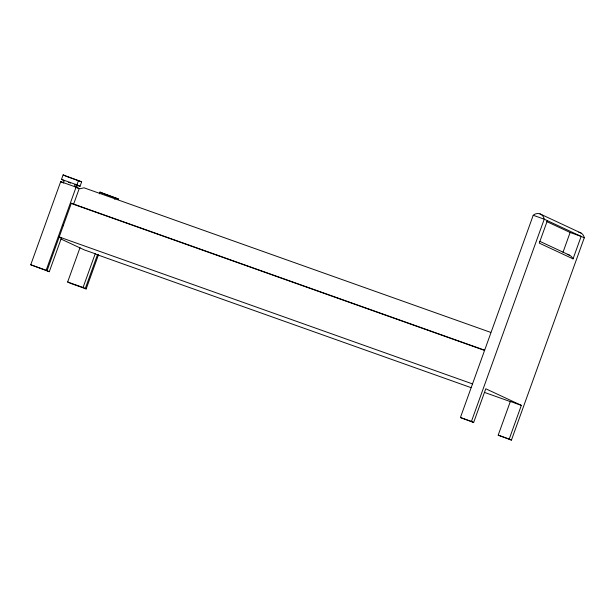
<?xml version="1.0" encoding="UTF-8"?>
<svg xmlns="http://www.w3.org/2000/svg" width="615" height="615" viewBox="0 0 615 615"><rect width="100%" height="100%" fill="white"/><g stroke="black" fill="none" stroke-linecap="round" stroke-linejoin="round"><path stroke-width="0.92" d="M472.528 383.914L59.201 236.967L61.423 238.005L49.285 271.715L30.75 264.781L60.685 181.633L76.552 187.321M64.606 180.833L61.492 179.38L63.114 174.891L81.649 181.825L80.027 186.314L75.745 184.792M63.33 182.617L64.145 180.372M74.346 186.537L75.161 184.292L77.382 185.33L76.575 187.575L75.092 186.883M49.285 271.715L46.171 270.262L76.106 187.114L79.22 188.567L73.554 204.295L484.174 350.273M80.027 186.314L76.921 184.869L78.535 180.372M47.063 270.677L71.332 203.257L484.666 350.204M98.546 254.587L86.185 288.927L70.763 283.446L67.65 281.993L80.011 247.645M99.361 193.902L100.007 192.103L118.549 199.037L103.981 193.856M86.185 288.927L83.071 287.474L95.21 253.764L84.194 249.851L60.8 238.935M114.79 199.383L115.436 197.584M85.293 288.512L97.431 254.802L95.21 253.764M521.351 405.37L485.781 388.772L473.65 422.482L460.412 417.531L533.22 215.273A6.765 6.627 -65 0 1 544.237 219.186L584.25 237.851L511.434 440.109L498.196 435.159L510.335 401.449L521.351 405.37L509.212 439.079L511.434 440.109M473.65 422.482L471.428 421.444L544.237 219.186L533.22 215.273M563.002 252.265L570.12 232.485L546.75 221.585M547.373 220.654L539.263 243.117L573.049 258.877L581.137 236.406L570.12 232.485M80.05 188.713L84.001 187.806L490.724 332.4M67.081 176.643L81.649 181.825M61.492 179.38L76.921 184.869M68.903 182.317L70.602 182.916L68.888 182.355M75.683 184.723L77.382 185.33M76.652 187.652L79.22 188.567M97.431 254.802L470.967 387.604M484.535 392.424L510.757 401.749M30.75 264.781L46.171 270.262M460.412 417.531L471.428 421.444M67.65 281.993L83.071 287.474M498.196 435.159L509.212 439.079M539.947 213.859L581.037 233.024M539.878 241.357L569.336 255.094M63.114 174.891L66.22 176.336M100.007 192.103L103.12 193.556M60.685 181.633L63.799 183.078M71.332 203.257L73.554 204.295M62.353 225.321L63.245 225.728M567.314 254.379A8.656 8.472 -65 0 1 573.049 258.877M578.8 232.232A6.765 6.627 -65 0 1 584.25 237.851"/></g></svg>
